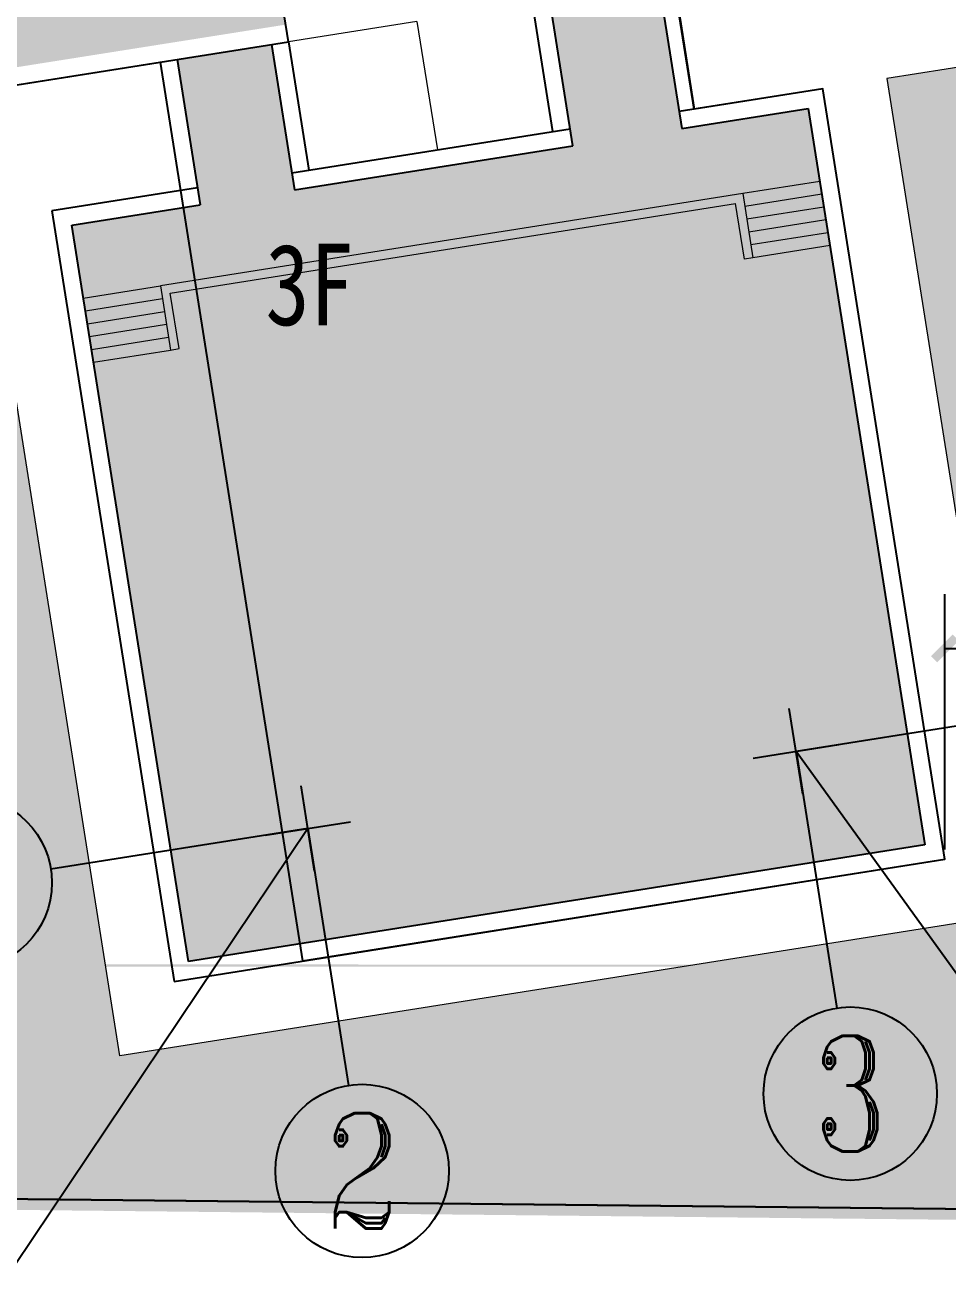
# Model space of a CAD drawing. Header units: metres. Extents: x 71066629 to 71645179, y 84793221 to 85208804.
# Drawn here: x 71395583 to 71416870, y 85017608 to 85046494 of the extents above; entities that cross this region are included whole.
import ezdxf
from ezdxf.enums import TextEntityAlignment as Align

# ---------------------------------------------------------------- set-up
doc = ezdxf.new("R2010")
doc.units = ezdxf.units.M
doc.header["$LTSCALE"] = 1000
for name, pattern in [('CENTER', [50.800000000000004, 31.75, -6.35, 6.35, -6.35]), ('CONTINOUS', [15000, 5000, 5000, 5000]), ('DASH', [0.35, 0.25, -0.1]), ('HIDDENX2', [19.049999999999997, 12.7, -6.35])]:
    doc.linetypes.add(name, pattern=pattern)
for name, color, linetype in [('A_N_AXIS_TEXT', 7, 'Continuous'), ('DIM_COOR', 3, 'Continuous'), ('G-ANN0-GRID', 85, 'Continuous'), ('G-ANNO-DIMS', 3, 'Continuous'), ('G-ANNO-TEXT', 7, 'Continuous'), ('G-BLDG-MULT', 1, 'Continuous'), ('G-BLDG-OTLN', 2, 'Continuous'), ('G-BLDG-POIT', 6, 'Continuous'), ('G-BLDG-ROOF', 34, 'Continuous'), ('G-BSMT-OTLN', 5, 'HIDDENX2'), ('G-FRIE-FLWL', 6, 'Continuous'), ('G-PLTG', 105, 'Continuous'), ('G-SITE-GREN', 72, 'Continuous'), ('G-SITE-PROP', 1, 'Continuous'), ('G_DRIV_ROAD', 145, 'Continuous'), ('G_H_253', 253, 'Continuous'), ('G_N_GUIDES', 3, 'DASH')]:
    doc.layers.add(name, color=color, linetype=linetype)
doc.layers.add('G-OTHR', color=169, linetype='Continuous', lineweight=13)
doc.layers.add('G-ROAD-园区', color=175, linetype='Continuous', lineweight=13)
doc.styles.add('_TCH_AXIS', font='romant.shx')
doc.styles.add('dim_font', font='SIMPLEX.shx', dxfattribs={"width": 0.8})
doc.styles.add('黑体', font='simhei.ttf', dxfattribs={"width": 0.8})
doc.dimstyles.new('DIMN500', dxfattribs={"dimscale": 5, "dimtxt": 300, "dimasz": 100, "dimexe": 250, "dimexo": 300, "dimgap": 150, "dimtad": 1, "dimdec": 0, "dimzin": 0, "dimdsep": 46, "dimtxsty": 'dim_font', "dimblk": 'ARCHTICK', "dimcen": 0.09, "dimclrt": 7, "dimazin": 2, "dimtfac": 1, "dimtdec": 0, "dimtix": 1, "dimtmove": 2, "dimatfit": 3, "dimldrblk": 'ARCHTICK', "dimtolj": 1, "dimtzin": 0, "dimarcsym": 0})

# ---------------------------------------------------------------- blocks, each defined once
blk = doc.blocks.new('A$C69AC5CF9')
at = {"layer": 'G_H_253'}
h = blk.add_hatch(color=256, dxfattribs=at)
h.paths.add_polyline_path([(15216.86242188513, 49209.00265915692), (12648.8727363348, 48802.27305005491), (15339.54553502798, 31814.03359180689), (17907.53522057831, 32220.7632009089)])
h.paths.add_polyline_path([(32722.86032952369, 34567.28017652035), (32316.13072042167, 37135.26986207068), (17895.88094770908, 34851.32667247951), (18302.6105568111, 32283.33698692918)])
blk.add_hatch(color=256, dxfattribs=at).paths.add_polyline_path([(44774.49606898427, 32628.70428013802), (41860.81544284523, 32167.2226048857), (41328.93826170266, 35525.36296290159), (38810.33299319446, 35126.45507703722), (39342.21017432213, 31768.31471903622), (32922.23596043885, 30751.4906962663), (32390.35877929628, 34109.63105426729), (30217.44443000853, 33765.47523118556), (30749.3216111362, 30407.33487316966), (27786.25658935309, 29938.03147804737), (30476.92938806117, 12949.79201981425), (47465.16886769235, 15640.4648219049)])
at = {"layer": 'G-ANN0-GRID'}
for p, q in [((44490.44955164194, 17801.72489495576), (50416.57946234941, 18740.33166414499)), ((44490.44955164194, 17801.72489495576), (45429.05632083118, 11875.59498424828)), ((33230.80246886611, 16018.37199348211), (27304.67255815864, 15079.76522427797)), ((33230.80246886611, 16018.37199348211), (34169.40923805535, 10092.24208278954))]:
    blk.add_line(p, q, dxfattribs=at)
for centre in [(25329.29587697983, 14766.89629419148), (45741.92525093257, 9900.218303069472), (34482.27816812694, 8116.865401595831)]:
    blk.add_circle(centre, 2000, dxfattribs=at)
at = {"layer": 'G-BLDG-OTLN'}
blk.add_lwpolyline([(12191.22361408174, 49134.77460026741), (15007.04398481548, 31356.38446955383), (29822.36909376085, 33702.90144516528), (30291.67248888314, 30739.83642338217), (30291.67248888314, 30739.83642338217), (33107.49285963178, 12961.44629266858), (47922.81796854734, 15307.96326829493), (45106.99759779871, 33086.35339899361), (42143.9325760454, 32617.05000387132), (41674.62918092311, 35580.11502566934), (44637.69420270622, 36049.41842079163), (42572.75925637782, 49086.90456572175), (33683.56419102848, 47678.99438033998), (34293.6586046964, 43827.00985203684), (31330.59358289838, 43357.70645691455), (29969.61374481023, 51950.59497100115)], close=True, dxfattribs=at)
at = {"layer": 'G-BLDG-POIT', "linetype": 'CONTINOUS', "ltscale": 0.1}
for p, q in [((44646.88401667774, 16814.03655435145), (44334.01508660615, 18789.41323556006)), ((43502.76121105254, 17645.29042990506), (45478.13789224625, 17958.15935999155)), ((33387.23693390191, 15030.68365289271), (33074.36800383032, 17006.06033408642)), ((32243.11412826181, 15861.93752844632), (34218.49080945552, 16174.80645851791))]:
    blk.add_line(p, q, dxfattribs=at)
at = {"layer": 'G-BLDG-ROOF'}
for p, q in [((32785.43411554396, 34172.20484028757), (31784.2535315156, 40493.410269171)), ((41674.62918092311, 35580.11502566934), (42143.9325760454, 32617.05000387132)), ((41328.93826170266, 35525.36296290159), (41860.81544284523, 32167.2226048857)), ((38884.56105206907, 32100.81626924873), (38415.25765696168, 35063.88129097224)), ((39342.21017432213, 31768.31471903622), (38810.33299319446, 35126.45507703722)), ((15007.04398481548, 31356.38446955383), (32785.43411554396, 34172.20484028757)), ((32390.35877929628, 34109.63105428219), (32922.23596043885, 30751.4906962663)), ((29822.36909376085, 33702.90144516528), (30291.67248888314, 30739.83642338217)), ((30217.44443000853, 33765.47523118556), (30749.3216111362, 30407.33487316966)), ((45106.99759779871, 33086.35339899361), (41798.24165682495, 32562.29794110358)), ((47922.81796854734, 15307.96326829493), (45106.99759779871, 33086.35339899361)), ((41860.81544284523, 32167.2226048857), (44774.49606898427, 32628.70428013802)), ((44774.49606898427, 32628.70428013802), (47465.16886769235, 15640.4648219049)), ((32859.66217441857, 31146.56603249908), (39279.63638831675, 32163.3900552541)), ((32922.23596043885, 30751.4906962663), (39342.21017432213, 31768.31471903622)), ((30686.74782513082, 30802.41020940244), (27328.60746710003, 30270.53302825988)), ((27786.25658935309, 29938.03147804737), (30749.3216111362, 30407.33487316966)), ((27328.60746710003, 30270.53302825988), (30144.42783784867, 12492.14289754629)), ((30476.92938806117, 12949.79201981425), (27786.25658935309, 29938.03147804737)), ((47465.16886769235, 15640.4648219049), (30476.92938806117, 12949.79201981425)), ((30144.42783784867, 12492.14289754629), (47922.81796854734, 15307.96326829493))]:
    blk.add_line(p, q, dxfattribs=at)
blk.add_lwpolyline([(32785.43411554396, 34172.20484028757), (32785.43411557377, 34172.20484028757), (33254.73751069606, 31209.13981850446)], dxfattribs=at)
at = {"layer": 'G-OTHR', "linetype": 'ByBlock'}
for p, q in [((35748.49913735688, 34641.50823540986), (32785.43411554396, 34172.20484028757)), ((35748.49913735688, 34641.50823540986), (36217.80253247917, 31678.44321362674)), ((45040.43465955555, 30949.63410112262), (43262.59564648569, 30668.05206404627)), ((43262.59564648569, 30668.05206403137), (29830.03419299424, 28540.54333610833)), ((43262.59564648569, 30668.05206403137), (43497.24734404683, 29186.51955315471)), ((45087.36499907076, 30653.32759894431), (43309.5259860009, 30371.74556186795)), ((30058.85875412822, 28374.29256099463), (43096.34487137199, 30439.22750289738)), ((43299.70967592299, 29155.23266015947), (43096.34487137199, 30439.22750289738)), ((45134.29533858597, 30357.021096766), (43356.45632551611, 30075.43905968964)), ((45181.22567810118, 30060.71459458769), (43403.38666503132, 29779.13255751133)), ((45228.15601760149, 29764.40809240937), (43450.31700453162, 29482.82605533302)), ((45275.0863571167, 29468.10159023106), (43497.24734404683, 29186.51955315471)), ((43497.24734404683, 29186.51955315471), (43299.70967592299, 29155.23266015947)), ((28052.19517992437, 28258.96129903198), (29830.03419299424, 28540.54333610833)), ((29830.03419299424, 28540.54333610833), (30064.68589055538, 27059.01082521677)), ((30262.22355867923, 27090.29771822691), (30058.85875412822, 28374.29256099463)), ((28099.12551943958, 27962.65479685366), (29876.96453250945, 28244.23683393002)), ((28146.05585895479, 27666.34829467535), (29923.89487202466, 27947.93033175171)), ((28192.98619847, 27370.04179249704), (29970.82521153987, 27651.6238295734)), ((28239.91653797031, 27073.73529031873), (30017.75555104018, 27355.31732739508)), ((28286.84687748552, 26777.42878814042), (30064.68589055538, 27059.01082521677)), ((30064.68589055538, 27059.01082521677), (30262.22355867923, 27090.29771822691))]:
    blk.add_line(p, q, dxfattribs=at)
at = {"layer": 'A_N_AXIS_TEXT', "style": '_TCH_AXIS'}
for s, width, p, p2 in [('3', 0.7000000000000023, (44854.40493697221, 8568.937832128922), (46629.44556489294, 8568.937832128922)), ('2', 0.7000000000000021, (33594.75785416657, 6785.584930655281), (35369.79848208731, 6785.584930655281))]:
    blk.add_text(s, height=2662.5609418811, dxfattribs=dict(at, width=width)).set_placement(p, p2, align=Align.FIT)
blk = doc.blocks.new('A$C237376EB')
at = {"layer": 'G-SITE-GREN', "color": 3, "linetype": 'Continuous'}
blk.add_line((893.6175376515021, 606.4594164278969), (792.9579188898351, 607.5181273931812), dxfattribs=at)
blk = doc.blocks.new('_ARCHTICK')
at = {"color": 0, "linetype": 'ByBlock', "const_width": 0.4}
blk.add_lwpolyline([(-0.5, -0.5), (0.5, 0.5)], dxfattribs=at)
blk = doc.blocks.new('*D120')
at = {"layer": 'Defpoints', "color": 0, "transparency": 16777216}
for p in [(71432791.48518659, 85032109.37717141), (71416797.84013869, 85025974.6714987), (71432791.48518659, 85025974.6714987)]:
    blk.add_point(p, dxfattribs=at)
at = {"layer": 'G-ANNO-DIMS', "color": 0, "lineweight": -2, "transparency": 16777216}
for p, q in [((71416797.84013869, 85027474.6714987), (71416797.84013869, 85033359.37717141)), ((71432791.48518659, 85027474.6714987), (71432791.48518659, 85033359.37717141)), ((71416797.84013869, 85032109.37717141), (71432791.48518659, 85032109.37717141))]:
    blk.add_line(p, q, dxfattribs=at)
at = {"layer": 'G-ANNO-DIMS', "color": 0, "lineweight": -2, "transparency": 16777216, "xscale": 500, "yscale": 500, "zscale": 500, "rotation": 180}
blk.add_blockref('_ARCHTICK', (71416797.84013869, 85032109.37717141), dxfattribs=at)
at = {"layer": 'G-ANNO-DIMS', "color": 0, "lineweight": -2, "transparency": 16777216, "xscale": 500, "yscale": 500, "zscale": 500}
blk.add_blockref('_ARCHTICK', (71432791.48518659, 85032109.37717141), dxfattribs=at)
at = {"layer": 'G-ANNO-DIMS', "color": 7, "transparency": 16777216, "insert": (71424794.66266264, 85033609.37717141), "char_height": 1500, "attachment_point": 5, "style": 'dim_font'}
blk.add_mtext('\\A1;15994', dxfattribs=at)

msp = doc.modelspace()

# ---------------------------------------------------------------- hatches: boundary and pattern name
at = {"layer": 'G-FRIE-FLWL'}
h = msp.add_hatch(dxfattribs=at)
h.set_pattern_fill('AR-HBONE', color=256, scale=1000, style=0)
h.set_pattern_definition([(45, (0, 0), (5.55e-14, 862.1045876226387), [1828.8, -609.6]), (135, (431.052, 431.052), (5.55e-14, 862.1045876226387), [1828.8, -609.6])])
edge = h.paths.add_edge_path()
edge.add_line((71320791.48423149, 85104859.34594029), (71320791.48423149, 85098859.352251))
edge.add_line((71320791.48423149, 85098859.352251), (71409191.48669386, 85098859.33353661))
edge.add_arc((71409191.48415345, 85086859.3325034), 12000.00103322136, 4.933266893658583e-06, 89.99998787041687, ccw=False)
edge.add_line((71421191.48518667, 85086859.33353661), (71421191.4851866, 85029459.32375132))
edge.add_line((71421191.4851866, 85029459.32375132), (71427191.48518665, 85029459.32375132))
edge.add_line((71427191.48518665, 85029459.32375132), (71427191.48518667, 85086859.32976861))
edge.add_arc((71409191.48141867, 85086859.32976861), 18000.00376799336, 359.9999999999851, 449.9999808097454)
edge.add_line((71409191.48744747, 85104859.33353661), (71320791.48423149, 85104859.34594029))
at = {"layer": 'G-PLTG'}
h = msp.add_hatch(dxfattribs=at)
h.set_pattern_fill('CROSS', color=256, scale=500, style=0)
h.set_pattern_definition([(0, (0, 0), (793.75, 793.75), [396.875, -1190.625]), (90, (198.4375, -198.4375), (-793.75, 793.75), [396.875, -1190.625])])
edge = h.paths.add_edge_path()
edge.add_line((71466592.42817049, 85059819.2014556), (71469009.60991117, 85059819.2014556))
edge.add_line((71469009.60991117, 85059819.2014556), (71469009.60991117, 85055819.2014556))
edge.add_line((71469009.60991117, 85055819.2014556), (71467024.8625705, 85055819.2014556))
edge.add_line((71467024.8625705, 85055819.2014556), (71469188.90907055, 85035801.86241008))
edge.add_arc((71453188.90907057, 85035801.86241007), 15999.99999999253, -90.00000000005338, 5.331912689143792e-11, ccw=False)
edge.add_line((71453188.90907055, 85019801.86241008), (71438269.29480879, 85020841.455079))
edge.add_arc((71439157.27262683, 85036772.196837), 15955.47045891121, 207.2794071849511, 266.8096408102111, ccw=False)
edge.add_line((71424976.33736861, 85029459.32375132), (71421191.4851866, 85029459.32375132))
edge.add_line((71421191.4851866, 85029459.32375132), (71421191.48518662, 85046164.93672962))
edge.add_line((71421191.48518662, 85046164.93672962), (71415463.55227886, 85045257.7212818))
edge.add_line((71415463.55227886, 85045257.7212818), (71418514.02434719, 85025997.79864018))
edge.add_line((71418514.02434719, 85025997.79864018), (71397772.56919466, 85022712.67487432))
edge.add_line((71397772.56919466, 85022712.67487432), (71394487.44542885, 85043454.13002683))
edge.add_line((71394487.44542885, 85043454.13002683), (71381776.94051735, 85041440.98382367))
edge.add_line((71381776.94051735, 85041440.98382367), (71385250.26442328, 85019511.27971354))
edge.add_line((71385250.26442328, 85019511.27971354), (71470926.02539062, 85018614.99023438))
edge.add_line((71470926.02539062, 85018614.99023438), (71470133.42166016, 85047938.46717873))
edge.add_line((71470133.42166016, 85047938.46717873), (71469591.60909502, 85067976.36384267))
edge.add_line((71469591.60909502, 85067976.36384267), (71469541.5851835, 85069826.7976195))
edge.add_line((71469541.5851835, 85069826.7976195), (71465791.5956649, 85069826.7976195))
edge.add_line((71465791.5956649, 85069826.7976195), (71465791.5956649, 85067873.63574833))
edge.add_line((71465791.5956649, 85067873.63574833), (71465861.11172123, 85066583.84783179))
edge.add_line((71465861.11172123, 85066583.84783179), (71466592.42817049, 85059819.2014556))

# ---------------------------------------------------------------- linework, layer by layer
at = {"layer": 'DIM_COOR', "color": 3}
for p, q in [((71413365.47172177, 85029738.4410802), (71417477.94491473, 85024048.99109013)), ((71402105.82463898, 85027955.08817872), (71393396.611196, 85014971.14817923))]:
    msp.add_line(p, q, dxfattribs=at)
at = {"layer": 'G-BLDG-MULT', "linetype": 'DASH', "ltscale": 5, "const_width": 300.0000142492354}
msp.add_lwpolyline([(71161602.70693433, 85145688.31245755), (71151769.04155725, 85135842.89076324), (71150398.1689868, 85065649.06076373), (71146812.78053093, 85035713.26747468), (71146233.69430053, 85006062.3948905), (71245759.10555162, 85021940.93779875), (71249143.57324001, 85022434.2386127), (71251367.8374273, 85022708.2980563), (71253589.57634135, 85022942.61597875), (71255814.98808573, 85023138.18720043), (71258043.51324026, 85023294.68018903), (71260274.44722323, 85023412.61750309), (71262506.99921297, 85023491.24433407), (71264740.7748237, 85023531.18229197), (71266961.69721334, 85023531.80365069), (71370294.91367571, 85022668.87539808), (71465841.78936413, 85021663.95444943), (71464181.04036027, 85083096.6964794), (71462703.25639734, 85137771.71238172), (71452467.57294372, 85147498.85738169), (71382301.55732763, 85146338.36337337), (71352256.1487488, 85148841.7812107), (71193416.31141314, 85146214.49663629)], close=True, dxfattribs=at)
at = {"layer": 'G-BSMT-OTLN', "ltscale": 0.1, "const_width": 200}
msp.add_lwpolyline([(71157191.58090669, 85140759.55333252), (71157191.58090669, 85135259.55333154), (71153991.5812761, 85135259.55333154), (71153991.58127633, 85005669.52005905), (71165691.58195624, 85007522.61812352), (71165691.58119047, 85013394.9157322), (71238076.46104214, 85024859.55444618), (71460791.5816469, 85024859.55444579), (71460791.58164707, 85127259.5534181), (71457591.58201651, 85127259.5534181), (71457591.58201635, 85140759.5547513)], close=True, dxfattribs=at)
at = {"layer": 'G-ROAD-园区'}
msp.add_line((71421191.48518662, 85046164.93672962), (71415463.55227886, 85045257.7212818), dxfattribs=at)
msp.add_lwpolyline([(71415463.55227886, 85045257.7212818), (71418514.02434719, 85025997.79864018), (71397772.56919466, 85022712.67487432), (71394487.4454288, 85043454.13002682), (71382343.33583689, 85041530.69202588)], dxfattribs=at)
at = {"layer": 'G-SITE-PROP', "color": 1, "linetype": 'CENTER', "ltscale": 0.1, "const_width": 500}
msp.add_lwpolyline([(71452458.80126953, 85152499.38964844), (71382468.2006836, 85151341.796875), (71352422.79052734, 85153845.21484375), (71193333.61816406, 85151213.80615234), (71161520.01953125, 85150687.62207031, 0.3938686968656183), (71146789.18457031, 85136488.40332031), (71146770.81298828, 85135982.421875), (71145403.99169922, 85065996.03271484), (71141818.60351562, 85036060.24169922), (71141157.59277344, 85002214.59960938), (71246211.79199219, 85018975.21972656), (71249543.3959961, 85019460.81542969), (71251708.61816406, 85019727.60009766), (71253878.23486328, 85019956.42089844), (71256051.39160156, 85020147.39990234), (71258227.78320312, 85020300.2319336), (71260406.43310547, 85020415.40527344), (71262586.60888672, 85020492.1875), (71264768.0053711, 85020531.18896484), (71266949.58496094, 85020531.7993164), (71370266.6015625, 85019669.00634766), (71469071.22802734, 85018629.82177734)], format="xyb", dxfattribs=at)
at = {"layer": 'G_DRIV_ROAD'}
msp.add_line((71385211.27560827, 85019511.68759169), (71470925.99086867, 85018614.99046499), dxfattribs=at)

# ---------------------------------------------------------------- block references
at = {"layer": 'G-BLDG-OTLN'}
msp.add_blockref('A$C69AC5CF9', (71368875.02217014, 85011936.71618524), dxfattribs=at)
at = {"layer": 'G_N_GUIDES', "xscale": 1000, "yscale": 1000, "zscale": 1000}
msp.add_blockref('A$C237376EB', (70577308.67682125, 84412150.79480837), dxfattribs=at)

# ---------------------------------------------------------------- texts
at = {"layer": 'G-ANNO-TEXT', "style": '黑体', "width": 0.8}
msp.add_text('3F', height=1877.637130801688, dxfattribs=at).set_placement((71401128.58236325, 85039568.65607037))

# ---------------------------------------------------------------- dimensions: what is measured, and where the dimension line sits
at = {"layer": 'G-ANNO-DIMS'}
dim = msp.add_aligned_dim(p1=(71416797.84013869, 85025974.6714987), p2=(71432791.48518659, 85025974.6714987), distance=6134.705672711134, dimstyle='DIMN500', dxfattribs=at)
dim.commit()
dim.dimension.update_dxf_attribs({"geometry": '*D120', "text_midpoint": (71424794.66266264, 85033609.37717141)})

doc.saveas('drawing.dxf')
